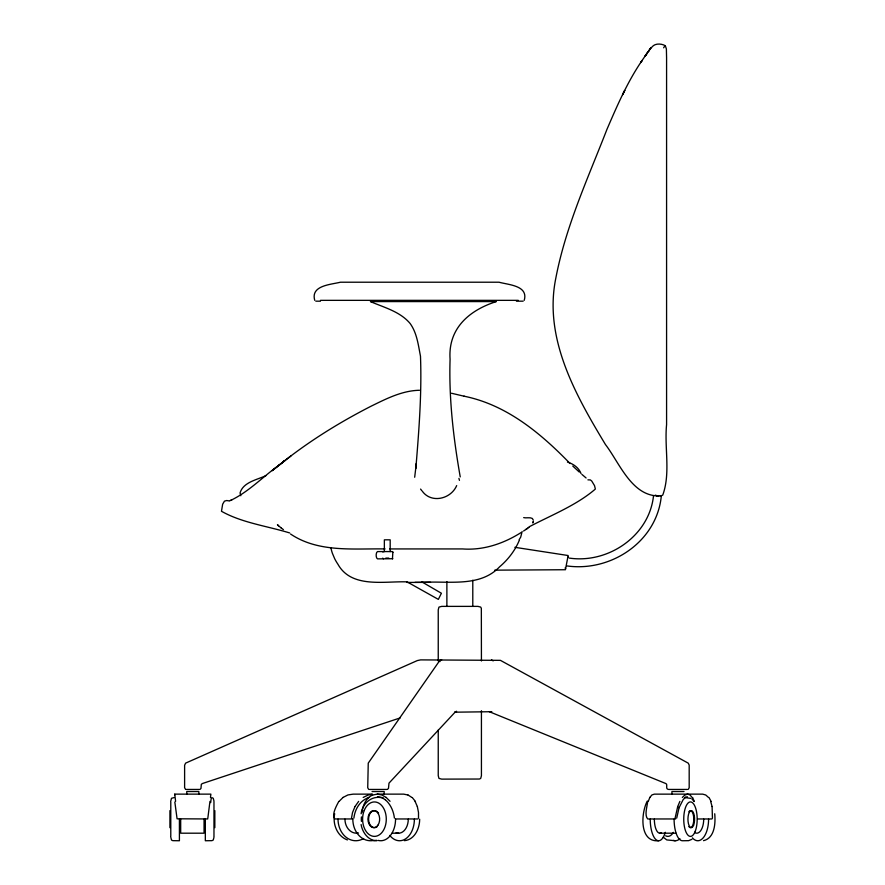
<?xml version="1.0" encoding="UTF-8"?>
<svg xmlns="http://www.w3.org/2000/svg" width="885" height="885" viewBox="0 0 885 885"><rect width="100%" height="100%" fill="white"/><g stroke="black" fill="none" stroke-linecap="round" stroke-linejoin="round"><path stroke-width="1.33" d="M384.356 551.62L384.356 539.839L387.254 539.806L390.185 539.839L390.185 551.62M418.505 818.105L418.505 812.53L417.344 806.534M524.23 300.347C528.566 285.556 508.643 284.881 499.029 282.215L340.448 282.215C330.669 284.649 310.447 285.446 314.739 300.347M712.436 818.105L712.082 806.534M439.933 661.615L440.287 660.243L441.637 659.889M170.783 801.047L171.491 798.281L174.234 797.562M213.971 837.265L213.252 840.031L211.957 840.661L205.331 840.75L205.331 819.156M419.645 819.156C419.733 828.382 414.667 839.788 404.368 840.661M334.674 813.757C332.428 823.968 337.119 836.159 347.396 839.931M414.678 477.247L416.326 463.618L415.85 468.242C418.915 431.006 421.902 393.482 420.475 356.157C418.284 344.995 416.957 332.97 410.12 323.49C400.108 311.553 384.19 307.515 370.417 301.586L496.275 301.586C468.995 310.325 447.932 328.589 450.078 359.233C448.784 398.681 453.441 438.119 460.233 476.904M207.842 818.105L209.955 801.39M210.674 802.606L211.227 798.181M210.464 797.44L210.884 794.133L174.721 794.133L175.606 801.301M565.659 568.679L565.072 567.971M653.517 495.733C649.325 535.834 608.316 563.833 569.287 558.092M661.239 496.75C656.349 542.162 610.473 572.296 566.555 565.869M675.111 818.105L677.722 806.534M676.715 818.105L679.094 807.585M533.113 522.028L532.803 522.958L533.257 521.276M351.5 818.105L352.518 812.53L355.007 806.534M353.9 818.105C354.929 808.967 360.095 800.538 368.901 797.44M647.687 801.5C647.189 806.534 644.214 815.295 647.72 818.968L675.653 818.957M361.954 812.585C362.773 805.638 365.815 798.016 372.618 795.007M533.257 520.037C532.726 516.331 526.21 518.477 523.677 517.625M522.139 531.454L520.701 537.151L519.108 539.773M361.102 813.757C362.264 804.166 370.771 795.903 380.716 797.562A21.594 14.835 -90 0 1 383.293 797.894M568.247 557.019L567.683 557.627M648.285 801.301L649.856 797.418M677.733 806.512L679.879 801.39M679.038 807.739L683.22 799.531L685.609 797.285M519.196 540.558C514.926 550.747 508.001 559.674 499.605 566.809C479.913 587.64 448.374 580.759 422.897 582.363M647.278 801.08C640.95 812.994 639.092 842.487 658.65 840.75M338.789 801.5C336.599 805.494 331.145 815.24 334.973 818.968L352.783 818.957M649.457 49.87L648.163 51.795L650.951 47.934L649.623 49.637M651.227 47.403L649.767 49.438M456.682 485.588C451.029 498.963 431.471 503.808 422.355 491.286M646.371 54.25L647.554 52.602L645.021 56.253L649.258 50.168M663.628 47.812L664.768 46.031M646.227 54.461L640.651 62.558L642.056 60.523C627.476 81.796 617.177 105.647 606.999 129.243C587.95 178.239 565.592 226.615 555.747 278.543C543.611 338.612 575.593 395.02 605.462 444.547C619.777 463.198 632.122 497.525 660.664 495.888M651.946 47.137C654.668 43.077 661.56 43.465 665.321 45.743L666.383 48.941L666.582 57.702L666.582 424.667C664.27 447.744 670.797 473.143 662.732 495.124L661.04 495.888M355.018 806.512L358.646 801.39M649.867 797.385L651.946 794.94L654.358 794.144L702.668 794.133L705.765 795.007L708.487 797.44M339.132 801.301L343.092 797.418M682.357 797.44L684.946 795.018L687.568 794.133L690.001 794.94L692.07 797.385M284.671 460.764L272.226 470.61L284.671 460.764L277.801 466.152L278.786 465.355C262.845 476.816 248.884 491.64 231.051 500.224M525.823 529.529L529.363 526.962M290.911 456.007L283.709 461.494C310.812 440.122 340.316 421.957 371.014 406.237C386.291 398.759 402.199 390.55 419.601 390.274M527.748 528.19L523.566 531.022M688.264 789.354L689.183 787.716L689.183 765.105L688.264 763.169L500.423 660.354L420.607 659.889L417.3 660.586L185.607 763.135L184.611 765.26L184.611 787.716L185.607 789.398M521.165 532.505C503.709 543.567 483.442 550.514 462.567 548.932L389.732 548.932M691.915 839.323L688.619 840.661L682.512 840.75A21.594 8.419 -90 0 1 674.093 819.156M343.137 797.385L347.927 794.94L353.137 794.144L372.231 794.133M392.453 558.855L392.851 551.997M199.999 789.398L200.961 788.447L201.338 784.254L202.643 783.457L400.23 717.901M382.851 551.731L383.426 551.576L382.829 551.731M392.796 558.723L377.519 558.866C375.705 558.136 375.705 552.306 377.519 551.576L392.221 551.576L392.951 552.306M363.182 797.44L368.204 795.018L372.264 794.343M529.274 526.741C551.576 515.048 576.445 505.324 595.351 489.062L594.532 485.655L591.733 481.031L590.339 479.924L587.906 479.847M266.064 475.577C257.092 479.847 243.264 482.037 240.067 492.879L240.786 495.755M685.3 797.44L687.324 796.699M388.747 558.103L385.827 558.103M703.531 840.661C714.792 838.073 715.622 823.15 714.726 813.757M372.839 795.018L377.209 794.133L403.682 794.133L407.985 795.007M387.387 789.398L388.471 788.435L389.002 783.125L455.443 711.783L456.616 711.352L454.746 712.193L491.817 711.706M230.288 500.346L231.693 500.069M376.612 840.296L373.503 840.75M523.157 301.166L516.431 301.199M406.691 581.854C383.802 581.146 351.334 588.425 337.882 564.165A48.885 48.885 0 0 1 334.685 558.734L332.373 553.247A39.106 39.106 0 0 1 331.222 549.209L330.946 547.881M441.504 659.889L439.701 660.597L368.248 763.124L367.729 787.716L368.647 789.354M423.13 582.363L407.144 582.441M414.988 582.385L430.519 582.341M320.459 300.347L518.289 300.347M320.459 301.199L315.812 301.166M385.075 548.932C353.403 548.412 318.39 552.782 290.557 534.02M494.748 570.161L565.415 569.73L568.148 555.526L514.871 547.317M186.337 789.442L199.28 789.442M369.554 789.442L386.69 789.442M668.673 789.442L687.269 789.442M372.076 791.522L384.167 791.522L384.167 794.199M684.017 791.522L671.925 791.522L671.958 794.199M684.89 797.562L690.787 798.381M207.743 818.957L177.077 818.791L174.832 801.998M395.54 818.968L417.908 818.957M697.867 818.968L711.96 818.957M392.088 833.194L398.626 833.194M659.812 833.194L675.963 833.194M675.343 840.75L666.814 839.931L663.263 837.232M657.002 495.888L658.86 495.954M383.426 558.866L382.696 558.136M491.507 659.889L493.199 660.885M489.339 711.706L665.531 783.424C668.308 783.778 665.022 788.778 668.086 789.398M377.541 796.699L381.335 797.44L385.263 799.664M376.955 840.75C368.226 840.739 362.441 832.431 361.102 824.554M229.834 501.01L226.693 500.523L224.436 501.164L222.644 504.207L221.482 511.276C241.882 522.814 267.016 526.011 289.66 532.936M377.264 794.144L381.734 794.94L386.114 797.385M451.394 393.228L464.337 396.27M463.983 396.181C506.618 404.755 540.647 433.185 570.084 463.552M655.298 495.124L657.356 495.888M567.462 462.047C573.27 463.862 578.834 467.678 581.036 473.563M211.957 797.65L213.252 798.281L213.971 801.047M421.935 581.921L441.405 593.249L438.352 599.388L407.144 581.91M408.051 795.018L411.879 797.44M277.58 524.849L281.53 528.301M281.375 528.19L283.41 529.617M586.091 477.966L581.932 474.426M579.244 472.015L572.761 466.041M386.148 797.418L390.042 801.301M385.063 799.531C390.55 804.155 393.582 811.08 394.411 818.116M277.459 524.716L278.521 525.845M691.915 798.989L693.873 801.08M412.299 797.595L415.474 801.511M420.574 489.073L421.736 490.6M709.029 797.595L711.175 801.511M415.076 801.39L417.333 806.512M692.689 797.584L694.238 801.489M710.655 801.39L712.071 806.512M458.928 478.398L459.459 480.378M174.732 794.144L174.821 794.94M170.783 837.265L171.491 840.031L172.785 840.661L179.412 840.75L179.412 819.156M481.429 660.962L481.34 608.382L480.71 607.088L477.944 606.38L441.726 606.38L438.96 607.088L438.241 609.831L438.241 660.962M481.429 710.721L481.429 775.669L480.71 778.413L479.404 779.032L441.726 779.121L438.96 778.413L438.241 775.669L438.241 730.059M472.789 580.195L472.789 606.38M446.881 581.578L446.881 606.38M214.834 810.627L214.834 827.685M213.971 801.921L213.971 836.391M204.059 819.156L204.059 833.194L180.684 833.194L180.684 819.156M198.848 794.199L198.848 791.522L186.757 791.522L186.757 794.199M170.783 801.921L170.783 836.391M169.92 810.627L169.92 827.685M395.551 819.156A21.594 14.835 -90 0 1 378.138 840.418M408.273 819.156A14.038 9.646 -90 0 1 396.126 832.719M377.375 826.535A8.529 5.863 -90 0 1 369.642 824.046A8.529 5.863 -90 0 1 370.671 812.629A8.529 5.863 -90 0 1 378.581 813.127M414.379 819.156A21.594 14.835 -90 0 1 405.662 838.825A21.594 14.835 -90 0 1 389.754 835.385M665.321 832.298A21.594 8.419 -90 0 1 655.94 839.6A21.594 8.419 -90 0 1 650.232 819.156M661.228 832.719A14.038 5.465 -90 0 1 654.347 819.156M688.807 811.777A8.529 3.319 -90 0 1 693.785 819.156A8.529 3.319 -90 0 1 688.807 826.535M363.602 838.515A21.594 17.733 -90 0 1 338.026 819.156M358.48 832.984A14.038 11.527 -90 0 1 344.951 819.156M372.862 840.562A21.594 17.733 -90 0 1 352.816 819.156M361.434 821.402A17.235 14.149 -90 0 1 361.434 816.91M679.912 838.726A21.594 10.797 -90 0 1 673.463 840.418M703.708 819.156A14.038 7.014 -90 0 1 694.869 832.719M673.408 832.354A17.235 8.618 90 0 1 665.631 835.805M708.586 819.156A21.594 10.797 -90 0 1 692.391 837.852M624.677 90.547L622.609 94.739L624.688 90.547M377.95 825.185A8.529 5.863 -90 0 0 375.328 810.925A8.529 5.863 -90 0 0 368.16 821.369A8.529 5.863 -90 0 0 377.95 825.185M364.189 810.538A17.235 11.848 90 0 0 374.444 836.391A17.235 11.848 90 0 0 384.698 810.538A17.235 11.848 90 0 0 364.189 810.538M693.608 825.185A8.529 3.319 -90 0 0 692.114 810.925A8.529 3.319 -90 0 0 688.054 821.369A8.529 3.319 -90 0 0 693.608 825.185M695.212 831.347A17.235 6.715 -90 0 0 692.203 802.507A17.235 6.715 -90 0 0 683.972 823.614A17.235 6.715 -90 0 0 695.212 831.347"/></g></svg>
